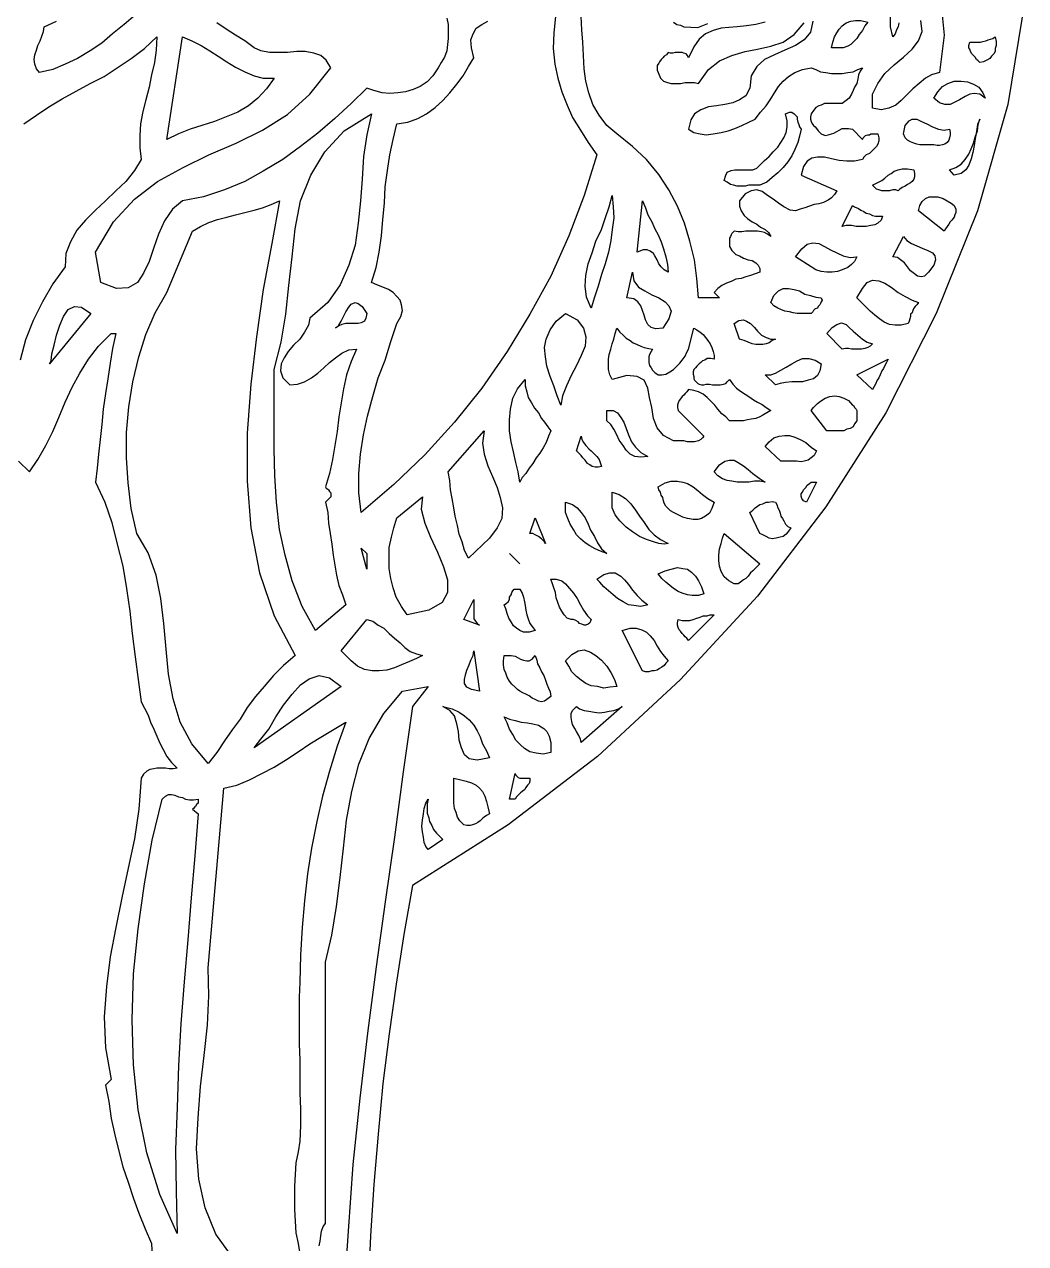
# Model space of a CAD drawing. Extents: x 0.04 to 7.28, y 0.05 to 9.48.
# Drawn here: x 3.665 to 4.953, y 3.289 to 4.858 of the extents above; entities that cross this region are included whole.
import ezdxf

# ---------------------------------------------------------------- set-up
doc = ezdxf.new("R2010")
doc.units = 0
doc.layers.add('1', color=7, linetype='Continuous')

msp = doc.modelspace()

# ---------------------------------------------------------------- linework, layer by layer
for points in [[(4.953, 4.894), (4.93, 4.755), (4.891, 4.618), (4.838, 4.486), (4.773, 4.358), (4.696, 4.237), (4.608, 4.122), (4.509, 4.015), (4.402, 3.916), (4.287, 3.828), (4.164, 3.75), (4.153, 3.687), (4.143, 3.623), (4.134, 3.559), (4.126, 3.495), (4.12, 3.43), (4.114, 3.365), (4.11, 3.299), (4.107, 3.232)], [(4.664, 4.723), (4.662, 4.714), (4.66, 4.706), (4.656, 4.697), (4.652, 4.689), (4.647, 4.681), (4.641, 4.674), (4.634, 4.667), (4.627, 4.661), (4.62, 4.655), (4.611, 4.651), (4.607, 4.651), (4.602, 4.651), (4.597, 4.651), (4.592, 4.65), (4.587, 4.65), (4.582, 4.65), (4.577, 4.651), (4.573, 4.652), (4.569, 4.655), (4.565, 4.657), (4.567, 4.664), (4.569, 4.668), (4.574, 4.67), (4.579, 4.671), (4.585, 4.671), (4.591, 4.671), (4.597, 4.671), (4.602, 4.671), (4.607, 4.673), (4.611, 4.677), (4.617, 4.683), (4.623, 4.688), (4.628, 4.694), (4.634, 4.7), (4.638, 4.706), (4.642, 4.712), (4.645, 4.719), (4.646, 4.726), (4.646, 4.734), (4.644, 4.743), (4.649, 4.745), (4.652, 4.745), (4.655, 4.743), (4.657, 4.741), (4.659, 4.739), (4.659, 4.736), (4.66, 4.732), (4.661, 4.729), (4.662, 4.726), (4.664, 4.723)]]:
    msp.add_lwpolyline(points)
at = {"layer": '1'}
for points in [[(4.844, 4.887), (4.848, 4.844), (4.842, 4.796), (4.832, 4.793), (4.824, 4.789), (4.816, 4.782), (4.808, 4.775), (4.801, 4.768), (4.793, 4.76), (4.786, 4.754), (4.777, 4.75), (4.767, 4.748), (4.756, 4.75), (4.756, 4.768), (4.763, 4.782), (4.772, 4.795), (4.784, 4.806), (4.796, 4.816), (4.807, 4.826), (4.815, 4.837), (4.82, 4.849), (4.818, 4.863)], [(3.807, 4.87), (3.793, 4.858), (3.778, 4.846), (3.764, 4.834), (3.749, 4.824), (3.733, 4.814), (3.717, 4.807), (3.701, 4.8), (3.684, 4.796), (3.68, 4.801), (3.678, 4.807), (3.677, 4.813), (3.678, 4.819), (3.68, 4.825), (3.682, 4.831), (3.685, 4.837), (3.687, 4.843), (3.689, 4.849), (3.69, 4.855), (3.706, 4.862)], [(4.208, 4.866), (4.21, 4.858), (4.21, 4.849), (4.21, 4.84), (4.209, 4.832), (4.208, 4.824), (4.205, 4.816), (4.201, 4.809), (4.197, 4.802), (4.19, 4.792), (4.183, 4.784), (4.174, 4.778), (4.165, 4.774), (4.155, 4.771), (4.145, 4.77), (4.135, 4.769), (4.125, 4.77), (4.114, 4.773), (4.105, 4.776), (4.085, 4.756), (4.064, 4.737), (4.042, 4.718), (4.02, 4.701), (3.997, 4.684), (3.972, 4.669), (3.948, 4.656), (3.922, 4.645), (3.895, 4.636), (3.868, 4.631), (3.855, 4.62), (3.845, 4.605), (3.837, 4.588), (3.831, 4.571), (3.825, 4.553), (3.818, 4.538), (3.81, 4.526), (3.798, 4.519), (3.783, 4.518), (3.763, 4.526), (3.756, 4.565), (3.779, 4.604), (3.806, 4.633), (3.836, 4.656), (3.869, 4.674), (3.902, 4.69), (3.937, 4.705), (3.971, 4.722), (4.003, 4.742), (4.032, 4.768), (4.059, 4.802), (4.053, 4.812), (4.046, 4.818), (4.037, 4.821), (4.026, 4.823), (4.015, 4.823), (4.003, 4.822), (3.991, 4.822), (3.98, 4.822), (3.969, 4.824), (3.96, 4.828), (3.948, 4.837), (3.936, 4.844), (3.924, 4.852), (3.912, 4.86)], [(4.348, 4.868), (4.346, 4.847), (4.345, 4.827), (4.347, 4.807), (4.351, 4.789), (4.356, 4.771), (4.363, 4.754), (4.37, 4.738), (4.38, 4.722), (4.39, 4.706), (4.401, 4.69), (4.385, 4.638), (4.365, 4.586), (4.342, 4.534), (4.315, 4.485), (4.286, 4.437), (4.253, 4.39), (4.218, 4.346), (4.18, 4.304), (4.14, 4.266), (4.098, 4.23), (4.095, 4.255), (4.095, 4.28), (4.097, 4.305), (4.101, 4.33), (4.106, 4.354), (4.113, 4.379), (4.12, 4.403), (4.129, 4.426), (4.136, 4.45), (4.144, 4.473), (4.149, 4.482), (4.151, 4.49), (4.15, 4.497), (4.148, 4.503), (4.144, 4.508), (4.139, 4.513), (4.133, 4.517), (4.126, 4.52), (4.118, 4.523), (4.111, 4.526), (4.117, 4.545), (4.121, 4.565), (4.124, 4.586), (4.126, 4.607), (4.128, 4.628), (4.129, 4.649), (4.132, 4.67), (4.135, 4.69), (4.139, 4.71), (4.144, 4.73), (4.158, 4.732), (4.171, 4.737), (4.182, 4.743), (4.193, 4.751), (4.203, 4.76), (4.212, 4.77), (4.221, 4.781), (4.229, 4.792), (4.236, 4.804), (4.243, 4.815), (4.24, 4.828), (4.239, 4.838), (4.242, 4.846), (4.246, 4.853), (4.253, 4.858), (4.261, 4.862)], [(4.679, 4.862), (4.676, 4.848), (4.668, 4.838), (4.657, 4.831), (4.643, 4.825), (4.63, 4.819), (4.617, 4.813), (4.607, 4.804), (4.6, 4.792), (4.598, 4.776), (4.593, 4.766), (4.585, 4.761), (4.576, 4.757), (4.566, 4.755), (4.555, 4.753), (4.545, 4.752), (4.535, 4.748), (4.527, 4.743), (4.522, 4.735), (4.519, 4.723), (4.526, 4.719), (4.534, 4.717), (4.542, 4.716), (4.551, 4.717), (4.561, 4.719), (4.57, 4.721), (4.579, 4.724), (4.588, 4.728), (4.597, 4.732), (4.605, 4.736), (4.612, 4.745), (4.619, 4.753), (4.625, 4.762), (4.63, 4.77), (4.635, 4.778), (4.641, 4.785), (4.648, 4.791), (4.656, 4.796), (4.666, 4.8), (4.677, 4.802), (4.683, 4.8), (4.689, 4.797), (4.696, 4.796), (4.703, 4.795), (4.71, 4.795), (4.717, 4.795), (4.724, 4.796), (4.731, 4.797), (4.737, 4.8), (4.743, 4.802), (4.74, 4.798), (4.738, 4.793), (4.737, 4.788), (4.736, 4.782), (4.733, 4.777), (4.731, 4.773), (4.729, 4.768), (4.726, 4.763), (4.722, 4.76), (4.717, 4.756), (4.712, 4.756), (4.708, 4.756), (4.703, 4.756), (4.699, 4.756), (4.694, 4.756), (4.69, 4.754), (4.687, 4.753), (4.683, 4.751), (4.68, 4.747), (4.677, 4.743), (4.676, 4.739), (4.676, 4.736), (4.677, 4.733), (4.678, 4.731), (4.68, 4.728), (4.682, 4.726), (4.684, 4.724), (4.686, 4.721), (4.688, 4.719), (4.69, 4.717), (4.695, 4.715), (4.699, 4.716), (4.703, 4.717), (4.706, 4.718), (4.71, 4.72), (4.713, 4.722), (4.717, 4.724), (4.721, 4.724), (4.725, 4.724), (4.73, 4.723), (4.743, 4.71), (4.744, 4.712), (4.746, 4.714), (4.747, 4.715), (4.75, 4.716), (4.752, 4.716), (4.754, 4.717), (4.757, 4.717), (4.76, 4.717), (4.763, 4.717), (4.764, 4.712), (4.764, 4.708), (4.763, 4.704), (4.761, 4.701), (4.758, 4.698), (4.755, 4.695), (4.752, 4.692), (4.748, 4.69), (4.745, 4.687), (4.743, 4.684), (4.733, 4.682), (4.723, 4.682), (4.713, 4.683), (4.703, 4.685), (4.694, 4.687), (4.685, 4.687), (4.678, 4.686), (4.672, 4.682), (4.667, 4.675), (4.664, 4.664), (4.71, 4.644), (4.707, 4.639), (4.703, 4.635), (4.699, 4.632), (4.693, 4.629), (4.687, 4.627), (4.681, 4.626), (4.675, 4.624), (4.669, 4.622), (4.663, 4.62), (4.657, 4.618), (4.65, 4.619), (4.642, 4.623), (4.635, 4.628), (4.628, 4.633), (4.621, 4.638), (4.614, 4.643), (4.607, 4.645), (4.6, 4.644), (4.592, 4.64), (4.585, 4.631), (4.585, 4.624), (4.587, 4.618), (4.591, 4.612), (4.595, 4.608), (4.601, 4.604), (4.607, 4.601), (4.612, 4.597), (4.618, 4.594), (4.622, 4.59), (4.625, 4.585), (4.621, 4.588), (4.617, 4.59), (4.613, 4.591), (4.608, 4.592), (4.603, 4.592), (4.598, 4.592), (4.593, 4.592), (4.588, 4.591), (4.583, 4.591), (4.578, 4.592), (4.576, 4.59), (4.575, 4.589), (4.574, 4.587), (4.573, 4.585), (4.572, 4.583), (4.572, 4.58), (4.572, 4.578), (4.572, 4.575), (4.572, 4.572), (4.575, 4.567), (4.58, 4.562), (4.585, 4.56), (4.59, 4.557), (4.596, 4.555), (4.601, 4.554), (4.606, 4.551), (4.609, 4.548), (4.611, 4.544), (4.611, 4.539), (4.605, 4.537), (4.599, 4.535), (4.593, 4.533), (4.587, 4.531), (4.58, 4.53), (4.574, 4.527), (4.568, 4.525), (4.562, 4.522), (4.557, 4.518), (4.552, 4.513), (4.559, 4.506), (4.532, 4.506), (4.53, 4.531), (4.527, 4.555), (4.521, 4.579), (4.514, 4.602), (4.505, 4.624), (4.494, 4.645), (4.481, 4.665), (4.465, 4.684), (4.447, 4.701), (4.427, 4.717), (4.414, 4.728), (4.404, 4.741), (4.396, 4.755), (4.391, 4.77), (4.387, 4.785), (4.385, 4.801), (4.384, 4.818), (4.383, 4.835), (4.382, 4.851), (4.381, 4.868)], [(4.79, 4.86), (4.789, 4.855), (4.787, 4.851), (4.785, 4.846), (4.782, 4.842), (4.779, 4.855), (4.779, 4.869)], [(4.618, 4.861), (4.606, 4.858), (4.594, 4.856), (4.582, 4.855), (4.571, 4.854), (4.561, 4.853), (4.551, 4.85), (4.541, 4.846), (4.533, 4.839), (4.526, 4.829), (4.519, 4.815), (4.518, 4.818), (4.516, 4.82), (4.513, 4.821), (4.511, 4.822), (4.508, 4.822), (4.504, 4.822), (4.502, 4.822), (4.499, 4.821), (4.496, 4.821), (4.493, 4.822), (4.491, 4.819), (4.488, 4.817), (4.486, 4.815), (4.484, 4.813), (4.482, 4.81), (4.481, 4.808), (4.479, 4.805), (4.479, 4.802), (4.479, 4.799), (4.48, 4.796), (4.483, 4.789), (4.487, 4.785), (4.492, 4.783), (4.497, 4.782), (4.503, 4.782), (4.509, 4.782), (4.515, 4.783), (4.521, 4.783), (4.527, 4.783), (4.532, 4.782), (4.545, 4.8), (4.559, 4.811), (4.575, 4.818), (4.592, 4.823), (4.608, 4.826), (4.625, 4.83), (4.641, 4.835), (4.655, 4.845), (4.668, 4.86)], [(4.5, 4.861), (4.504, 4.858), (4.509, 4.857), (4.513, 4.855), (4.531, 4.854), (4.544, 4.859)], [(4.75, 4.861), (4.746, 4.856), (4.743, 4.85), (4.739, 4.845), (4.736, 4.84), (4.732, 4.836), (4.728, 4.832), (4.724, 4.83), (4.718, 4.828), (4.711, 4.828), (4.703, 4.828), (4.705, 4.835), (4.707, 4.842), (4.71, 4.847), (4.713, 4.852), (4.717, 4.856), (4.722, 4.86), (4.728, 4.862), (4.734, 4.863), (4.741, 4.863), (4.75, 4.861)], [(3.835, 4.842), (3.834, 4.825), (3.832, 4.809), (3.828, 4.793), (3.825, 4.777), (3.821, 4.761), (3.817, 4.746), (3.814, 4.73), (3.813, 4.715), (3.813, 4.699), (3.815, 4.684), (3.806, 4.67), (3.795, 4.656), (3.782, 4.644), (3.769, 4.631), (3.756, 4.619), (3.743, 4.606), (3.732, 4.593), (3.724, 4.578), (3.718, 4.563), (3.717, 4.546), (3.701, 4.524), (3.688, 4.501), (3.676, 4.477), (3.666, 4.452), (3.659, 4.426)], [(3.664, 4.73), (3.68, 4.741), (3.696, 4.752), (3.713, 4.762), (3.731, 4.772), (3.749, 4.782), (3.767, 4.791), (3.785, 4.803), (3.802, 4.814), (3.819, 4.827), (3.835, 4.842)], [(3.986, 4.789), (3.976, 4.775), (3.965, 4.763), (3.953, 4.753), (3.939, 4.745), (3.924, 4.739), (3.909, 4.733), (3.893, 4.728), (3.878, 4.723), (3.863, 4.717), (3.848, 4.71), (3.868, 4.842), (3.88, 4.837), (3.892, 4.831), (3.903, 4.824), (3.914, 4.817), (3.925, 4.81), (3.936, 4.803), (3.948, 4.797), (3.96, 4.792), (3.972, 4.789), (3.986, 4.789)], [(4.914, 4.842), (4.915, 4.836), (4.915, 4.831), (4.914, 4.827), (4.914, 4.823), (4.912, 4.82), (4.909, 4.817), (4.907, 4.814), (4.903, 4.812), (4.899, 4.81), (4.894, 4.809), (4.892, 4.811), (4.89, 4.813), (4.888, 4.816), (4.886, 4.818), (4.884, 4.82), (4.882, 4.823), (4.881, 4.826), (4.88, 4.828), (4.88, 4.831), (4.881, 4.835), (4.885, 4.835), (4.888, 4.835), (4.892, 4.835), (4.895, 4.835), (4.898, 4.836), (4.902, 4.837), (4.905, 4.838), (4.908, 4.839), (4.911, 4.84), (4.914, 4.842)], [(4.901, 4.763), (4.894, 4.768), (4.887, 4.769), (4.881, 4.768), (4.875, 4.765), (4.868, 4.761), (4.862, 4.758), (4.856, 4.755), (4.849, 4.755), (4.842, 4.757), (4.835, 4.763), (4.84, 4.771), (4.846, 4.778), (4.853, 4.782), (4.861, 4.785), (4.87, 4.785), (4.878, 4.784), (4.886, 4.781), (4.893, 4.777), (4.898, 4.77), (4.901, 4.763)], [(4.032, 4.48), (4.03, 4.471), (4.025, 4.462), (4.019, 4.453), (4.011, 4.445), (4.004, 4.437), (3.999, 4.429), (3.995, 4.421), (3.994, 4.412), (3.997, 4.403), (4.006, 4.394), (4.016, 4.395), (4.025, 4.398), (4.034, 4.403), (4.042, 4.409), (4.05, 4.416), (4.057, 4.423), (4.065, 4.429), (4.073, 4.435), (4.082, 4.439), (4.092, 4.44), (4.085, 4.424), (4.079, 4.407), (4.075, 4.389), (4.072, 4.371), (4.069, 4.353), (4.067, 4.334), (4.064, 4.316), (4.061, 4.298), (4.057, 4.28), (4.052, 4.263), (4.053, 4.261), (4.055, 4.26), (4.056, 4.259), (4.057, 4.257), (4.059, 4.255), (4.059, 4.254), (4.059, 4.252), (4.059, 4.25), (4.052, 4.243), (4.055, 4.23), (4.056, 4.216), (4.058, 4.203), (4.06, 4.189), (4.062, 4.175), (4.064, 4.162), (4.066, 4.149), (4.069, 4.136), (4.074, 4.124), (4.078, 4.111), (4.039, 4.078), (4.022, 4.109), (4.009, 4.142), (4, 4.175), (3.993, 4.208), (3.989, 4.243), (3.987, 4.277), (3.986, 4.312), (3.986, 4.346), (3.986, 4.38), (3.986, 4.414), (3.995, 4.449), (4.001, 4.485), (4.005, 4.522), (4.009, 4.559), (4.013, 4.595), (4.02, 4.631), (4.033, 4.664), (4.051, 4.694), (4.076, 4.721), (4.111, 4.743), (4.105, 4.716), (4.101, 4.688), (4.099, 4.659), (4.097, 4.631), (4.094, 4.602), (4.09, 4.574), (4.082, 4.548), (4.071, 4.523), (4.055, 4.5), (4.032, 4.48)], [(4.855, 4.723), (4.856, 4.719), (4.856, 4.716), (4.855, 4.712), (4.854, 4.709), (4.852, 4.706), (4.849, 4.704), (4.846, 4.703), (4.842, 4.702), (4.839, 4.702), (4.835, 4.703), (4.831, 4.703), (4.826, 4.703), (4.821, 4.703), (4.817, 4.703), (4.813, 4.704), (4.809, 4.705), (4.805, 4.707), (4.801, 4.709), (4.798, 4.712), (4.796, 4.717), (4.798, 4.728), (4.803, 4.734), (4.807, 4.736), (4.813, 4.736), (4.819, 4.733), (4.826, 4.73), (4.833, 4.726), (4.841, 4.723), (4.848, 4.722), (4.855, 4.723)], [(4.861, 4.664), (4.855, 4.671), (4.863, 4.674), (4.87, 4.678), (4.875, 4.684), (4.88, 4.691), (4.883, 4.698), (4.886, 4.705), (4.888, 4.713), (4.891, 4.721), (4.892, 4.729), (4.894, 4.736), (4.891, 4.729), (4.89, 4.72), (4.888, 4.711), (4.887, 4.702), (4.885, 4.693), (4.883, 4.685), (4.88, 4.677), (4.876, 4.671), (4.87, 4.666), (4.861, 4.664)], [(4.809, 4.671), (4.81, 4.666), (4.81, 4.662), (4.809, 4.659), (4.807, 4.656), (4.805, 4.654), (4.801, 4.652), (4.798, 4.65), (4.794, 4.648), (4.791, 4.646), (4.789, 4.644), (4.786, 4.645), (4.782, 4.645), (4.778, 4.644), (4.775, 4.644), (4.771, 4.644), (4.768, 4.644), (4.764, 4.645), (4.761, 4.646), (4.759, 4.648), (4.756, 4.651), (4.762, 4.654), (4.768, 4.657), (4.772, 4.66), (4.776, 4.664), (4.78, 4.666), (4.784, 4.669), (4.789, 4.671), (4.794, 4.672), (4.801, 4.672), (4.809, 4.671)], [(3.993, 4.631), (3.983, 4.576), (3.972, 4.517), (3.963, 4.456), (3.956, 4.395), (3.951, 4.332), (3.951, 4.27), (3.956, 4.21), (3.967, 4.152), (3.986, 4.097), (4.013, 4.046), (3.998, 4.033), (3.985, 4.02), (3.973, 4.006), (3.962, 3.993), (3.951, 3.979), (3.942, 3.964), (3.932, 3.95), (3.922, 3.936), (3.912, 3.921), (3.901, 3.907), (3.88, 3.932), (3.865, 3.96), (3.856, 3.99), (3.85, 4.022), (3.847, 4.054), (3.844, 4.087), (3.84, 4.119), (3.834, 4.149), (3.824, 4.178), (3.809, 4.203), (3.802, 4.235), (3.798, 4.268), (3.796, 4.3), (3.796, 4.333), (3.799, 4.366), (3.804, 4.398), (3.812, 4.43), (3.821, 4.459), (3.833, 4.487), (3.848, 4.513), (3.881, 4.592), (3.891, 4.598), (3.902, 4.603), (3.913, 4.607), (3.925, 4.61), (3.936, 4.613), (3.948, 4.616), (3.96, 4.619), (3.971, 4.622), (3.982, 4.626), (3.993, 4.631)], [(4.394, 4.493), (4.388, 4.507), (4.386, 4.521), (4.387, 4.535), (4.39, 4.55), (4.395, 4.564), (4.4, 4.579), (4.407, 4.594), (4.412, 4.608), (4.417, 4.623), (4.421, 4.638), (4.422, 4.623), (4.423, 4.609), (4.421, 4.594), (4.419, 4.58), (4.416, 4.565), (4.412, 4.55), (4.407, 4.536), (4.403, 4.521), (4.398, 4.507), (4.394, 4.493)], [(4.493, 4.539), (4.488, 4.542), (4.484, 4.546), (4.481, 4.55), (4.479, 4.555), (4.476, 4.56), (4.474, 4.563), (4.47, 4.566), (4.466, 4.568), (4.461, 4.568), (4.453, 4.565), (4.46, 4.631), (4.464, 4.622), (4.467, 4.613), (4.472, 4.604), (4.476, 4.595), (4.48, 4.587), (4.484, 4.578), (4.487, 4.569), (4.49, 4.559), (4.492, 4.549), (4.493, 4.539)], [(4.861, 4.625), (4.863, 4.62), (4.863, 4.616), (4.862, 4.613), (4.861, 4.61), (4.858, 4.606), (4.856, 4.604), (4.854, 4.601), (4.852, 4.598), (4.85, 4.595), (4.848, 4.592), (4.815, 4.618), (4.817, 4.625), (4.82, 4.63), (4.824, 4.634), (4.829, 4.636), (4.835, 4.636), (4.84, 4.636), (4.847, 4.634), (4.852, 4.631), (4.857, 4.628), (4.861, 4.625)], [(4.769, 4.611), (4.767, 4.606), (4.763, 4.602), (4.759, 4.6), (4.754, 4.599), (4.748, 4.598), (4.742, 4.598), (4.735, 4.598), (4.729, 4.599), (4.722, 4.599), (4.717, 4.598), (4.73, 4.625), (4.733, 4.623), (4.738, 4.621), (4.741, 4.619), (4.745, 4.617), (4.748, 4.615), (4.752, 4.614), (4.756, 4.612), (4.76, 4.611), (4.765, 4.611), (4.769, 4.611)], [(4.828, 4.539), (4.823, 4.534), (4.819, 4.533), (4.814, 4.534), (4.81, 4.537), (4.805, 4.541), (4.801, 4.546), (4.797, 4.551), (4.792, 4.555), (4.788, 4.558), (4.782, 4.559), (4.796, 4.585), (4.8, 4.58), (4.806, 4.576), (4.813, 4.573), (4.82, 4.57), (4.827, 4.567), (4.833, 4.564), (4.836, 4.56), (4.837, 4.555), (4.835, 4.548), (4.828, 4.539)], [(4.736, 4.559), (4.733, 4.553), (4.729, 4.549), (4.724, 4.545), (4.717, 4.542), (4.711, 4.54), (4.704, 4.539), (4.697, 4.539), (4.69, 4.54), (4.683, 4.542), (4.677, 4.546), (4.657, 4.559), (4.665, 4.569), (4.672, 4.575), (4.679, 4.577), (4.687, 4.576), (4.694, 4.572), (4.702, 4.568), (4.71, 4.564), (4.718, 4.56), (4.727, 4.558), (4.736, 4.559)], [(4.486, 4.467), (4.477, 4.466), (4.471, 4.468), (4.467, 4.472), (4.464, 4.478), (4.462, 4.484), (4.46, 4.49), (4.458, 4.496), (4.454, 4.501), (4.449, 4.505), (4.44, 4.506), (4.447, 4.539), (4.449, 4.528), (4.455, 4.52), (4.463, 4.515), (4.472, 4.51), (4.481, 4.506), (4.489, 4.501), (4.494, 4.496), (4.497, 4.489), (4.494, 4.479), (4.486, 4.467)], [(4.815, 4.5), (4.813, 4.497), (4.811, 4.495), (4.809, 4.493), (4.808, 4.49), (4.807, 4.487), (4.805, 4.485), (4.805, 4.482), (4.804, 4.479), (4.803, 4.476), (4.802, 4.473), (4.793, 4.471), (4.785, 4.471), (4.778, 4.472), (4.771, 4.475), (4.765, 4.479), (4.759, 4.484), (4.753, 4.489), (4.747, 4.495), (4.742, 4.5), (4.736, 4.506), (4.743, 4.518), (4.749, 4.526), (4.756, 4.529), (4.764, 4.528), (4.772, 4.525), (4.78, 4.52), (4.789, 4.513), (4.798, 4.508), (4.807, 4.503), (4.815, 4.5)], [(4.69, 4.506), (4.691, 4.503), (4.69, 4.501), (4.689, 4.499), (4.688, 4.497), (4.686, 4.495), (4.685, 4.493), (4.682, 4.492), (4.68, 4.49), (4.679, 4.488), (4.677, 4.486), (4.671, 4.486), (4.665, 4.486), (4.659, 4.486), (4.654, 4.487), (4.649, 4.488), (4.643, 4.489), (4.638, 4.491), (4.634, 4.493), (4.629, 4.496), (4.625, 4.5), (4.629, 4.509), (4.635, 4.515), (4.641, 4.518), (4.648, 4.518), (4.655, 4.517), (4.662, 4.515), (4.669, 4.511), (4.676, 4.509), (4.683, 4.507), (4.69, 4.506)], [(3.75, 4.486), (3.697, 4.421), (3.699, 4.425), (3.7, 4.434), (3.703, 4.445), (3.706, 4.458), (3.71, 4.471), (3.715, 4.482), (3.721, 4.491), (3.729, 4.495), (3.738, 4.494), (3.75, 4.486)], [(4.105, 4.486), (4.104, 4.48), (4.102, 4.476), (4.098, 4.474), (4.094, 4.473), (4.089, 4.473), (4.083, 4.473), (4.078, 4.473), (4.073, 4.472), (4.069, 4.47), (4.065, 4.467), (4.069, 4.471), (4.072, 4.476), (4.075, 4.482), (4.078, 4.488), (4.082, 4.494), (4.085, 4.498), (4.09, 4.5), (4.094, 4.499), (4.099, 4.495), (4.105, 4.486)], [(4.355, 4.368), (4.35, 4.38), (4.346, 4.393), (4.341, 4.405), (4.337, 4.418), (4.335, 4.43), (4.334, 4.442), (4.336, 4.453), (4.341, 4.465), (4.349, 4.476), (4.361, 4.486), (4.376, 4.478), (4.384, 4.467), (4.387, 4.456), (4.386, 4.444), (4.381, 4.432), (4.375, 4.419), (4.368, 4.406), (4.362, 4.393), (4.357, 4.38), (4.355, 4.368)], [(4.631, 4.453), (4.627, 4.451), (4.623, 4.448), (4.619, 4.447), (4.615, 4.446), (4.611, 4.446), (4.606, 4.446), (4.601, 4.447), (4.596, 4.449), (4.591, 4.451), (4.585, 4.453), (4.578, 4.473), (4.584, 4.477), (4.59, 4.478), (4.594, 4.476), (4.599, 4.473), (4.604, 4.468), (4.608, 4.463), (4.613, 4.458), (4.619, 4.455), (4.625, 4.453), (4.631, 4.453)], [(4.756, 4.447), (4.753, 4.444), (4.75, 4.442), (4.746, 4.441), (4.742, 4.44), (4.738, 4.44), (4.733, 4.44), (4.729, 4.44), (4.725, 4.441), (4.721, 4.441), (4.717, 4.44), (4.697, 4.46), (4.704, 4.468), (4.71, 4.472), (4.716, 4.474), (4.722, 4.472), (4.726, 4.468), (4.731, 4.463), (4.737, 4.458), (4.743, 4.453), (4.749, 4.449), (4.756, 4.447)], [(3.657, 4.296), (3.671, 4.282), (3.682, 4.298), (3.692, 4.316), (3.701, 4.334), (3.709, 4.352), (3.717, 4.372), (3.726, 4.391), (3.736, 4.409), (3.747, 4.427), (3.76, 4.444), (3.776, 4.46), (3.782, 4.46), (3.778, 4.441), (3.775, 4.422), (3.772, 4.402), (3.769, 4.383), (3.766, 4.363), (3.764, 4.343), (3.762, 4.324), (3.76, 4.305), (3.758, 4.287), (3.756, 4.269), (3.768, 4.243), (3.777, 4.217), (3.784, 4.189), (3.791, 4.161), (3.796, 4.132), (3.8, 4.103), (3.803, 4.074), (3.807, 4.044), (3.811, 4.015), (3.815, 3.986), (3.819, 3.978), (3.824, 3.969), (3.827, 3.96), (3.831, 3.951), (3.835, 3.942), (3.839, 3.933), (3.843, 3.925), (3.848, 3.916), (3.854, 3.908), (3.861, 3.901), (3.856, 3.9), (3.851, 3.9), (3.846, 3.901), (3.841, 3.901), (3.835, 3.901), (3.831, 3.9), (3.826, 3.899), (3.822, 3.897), (3.818, 3.893), (3.815, 3.888), (3.812, 3.848), (3.806, 3.81), (3.798, 3.772), (3.79, 3.734), (3.782, 3.696), (3.775, 3.658), (3.77, 3.62), (3.767, 3.581), (3.769, 3.541), (3.776, 3.5), (3.769, 3.493), (3.773, 3.472), (3.776, 3.45), (3.781, 3.429), (3.786, 3.408), (3.791, 3.388), (3.798, 3.368), (3.805, 3.347), (3.812, 3.328), (3.82, 3.308), (3.828, 3.289), (3.83, 3.257)], [(4.473, 4.44), (4.471, 4.437), (4.469, 4.433), (4.468, 4.43), (4.468, 4.426), (4.468, 4.423), (4.469, 4.419), (4.471, 4.416), (4.473, 4.413), (4.476, 4.41), (4.48, 4.407), (4.485, 4.407), (4.49, 4.408), (4.495, 4.411), (4.5, 4.414), (4.504, 4.418), (4.508, 4.422), (4.511, 4.426), (4.515, 4.431), (4.517, 4.436), (4.519, 4.44), (4.526, 4.467), (4.53, 4.465), (4.534, 4.462), (4.538, 4.459), (4.541, 4.455), (4.544, 4.451), (4.547, 4.447), (4.549, 4.442), (4.551, 4.437), (4.552, 4.432), (4.552, 4.427), (4.548, 4.428), (4.546, 4.428), (4.543, 4.428), (4.54, 4.426), (4.537, 4.425), (4.535, 4.423), (4.533, 4.421), (4.53, 4.418), (4.528, 4.416), (4.526, 4.414), (4.525, 4.411), (4.525, 4.408), (4.526, 4.405), (4.526, 4.402), (4.527, 4.4), (4.529, 4.398), (4.531, 4.396), (4.533, 4.395), (4.536, 4.394), (4.539, 4.394), (4.542, 4.395), (4.546, 4.395), (4.55, 4.394), (4.553, 4.394), (4.557, 4.394), (4.56, 4.394), (4.564, 4.395), (4.567, 4.396), (4.569, 4.398), (4.572, 4.401), (4.576, 4.395), (4.581, 4.39), (4.586, 4.386), (4.592, 4.382), (4.597, 4.379), (4.603, 4.375), (4.608, 4.372), (4.614, 4.369), (4.619, 4.365), (4.625, 4.361), (4.62, 4.358), (4.615, 4.355), (4.611, 4.353), (4.606, 4.351), (4.6, 4.35), (4.595, 4.349), (4.59, 4.348), (4.584, 4.348), (4.578, 4.348), (4.572, 4.348), (4.567, 4.353), (4.562, 4.357), (4.557, 4.363), (4.553, 4.368), (4.548, 4.373), (4.543, 4.378), (4.538, 4.382), (4.532, 4.385), (4.526, 4.387), (4.519, 4.388), (4.517, 4.385), (4.515, 4.383), (4.513, 4.381), (4.511, 4.379), (4.509, 4.376), (4.507, 4.374), (4.506, 4.371), (4.505, 4.368), (4.505, 4.365), (4.506, 4.361), (4.539, 4.328), (4.537, 4.326), (4.535, 4.324), (4.532, 4.322), (4.527, 4.321), (4.523, 4.321), (4.518, 4.321), (4.513, 4.322), (4.509, 4.322), (4.504, 4.322), (4.5, 4.322), (4.487, 4.329), (4.479, 4.339), (4.474, 4.351), (4.472, 4.365), (4.469, 4.378), (4.467, 4.39), (4.462, 4.4), (4.453, 4.405), (4.44, 4.406), (4.421, 4.401), (4.418, 4.407), (4.416, 4.414), (4.416, 4.42), (4.416, 4.427), (4.417, 4.433), (4.419, 4.44), (4.421, 4.447), (4.423, 4.453), (4.425, 4.46), (4.427, 4.467), (4.431, 4.462), (4.435, 4.458), (4.439, 4.454), (4.444, 4.451), (4.448, 4.448), (4.453, 4.446), (4.458, 4.444), (4.462, 4.442), (4.468, 4.441), (4.473, 4.44)], [(4.69, 4.421), (4.688, 4.412), (4.685, 4.406), (4.68, 4.402), (4.673, 4.4), (4.666, 4.398), (4.659, 4.398), (4.652, 4.398), (4.644, 4.397), (4.637, 4.396), (4.631, 4.394), (4.618, 4.407), (4.625, 4.407), (4.631, 4.409), (4.638, 4.413), (4.645, 4.417), (4.652, 4.421), (4.659, 4.425), (4.666, 4.428), (4.674, 4.428), (4.682, 4.426), (4.69, 4.421)], [(4.756, 4.388), (4.736, 4.407), (4.776, 4.427), (4.774, 4.423), (4.772, 4.419), (4.77, 4.415), (4.768, 4.412), (4.766, 4.407), (4.764, 4.403), (4.762, 4.4), (4.76, 4.395), (4.758, 4.392), (4.756, 4.388)], [(4.342, 4.335), (4.339, 4.328), (4.336, 4.32), (4.332, 4.313), (4.328, 4.306), (4.323, 4.3), (4.319, 4.293), (4.314, 4.287), (4.31, 4.28), (4.305, 4.275), (4.302, 4.269), (4.3, 4.282), (4.297, 4.294), (4.294, 4.308), (4.291, 4.321), (4.289, 4.335), (4.289, 4.349), (4.29, 4.363), (4.293, 4.377), (4.299, 4.389), (4.309, 4.401), (4.309, 4.393), (4.311, 4.385), (4.313, 4.378), (4.317, 4.371), (4.321, 4.364), (4.326, 4.358), (4.33, 4.351), (4.334, 4.346), (4.338, 4.34), (4.342, 4.335)], [(4.736, 4.348), (4.733, 4.344), (4.731, 4.34), (4.727, 4.338), (4.723, 4.337), (4.719, 4.335), (4.715, 4.335), (4.71, 4.335), (4.706, 4.335), (4.701, 4.335), (4.697, 4.335), (4.677, 4.361), (4.68, 4.365), (4.685, 4.37), (4.689, 4.373), (4.695, 4.377), (4.701, 4.379), (4.707, 4.38), (4.713, 4.379), (4.719, 4.377), (4.725, 4.374), (4.73, 4.368), (4.732, 4.367), (4.733, 4.365), (4.735, 4.363), (4.736, 4.361), (4.736, 4.359), (4.736, 4.356), (4.736, 4.354), (4.736, 4.351), (4.736, 4.348)], [(4.467, 4.302), (4.458, 4.301), (4.45, 4.302), (4.444, 4.305), (4.439, 4.31), (4.435, 4.316), (4.43, 4.323), (4.427, 4.33), (4.423, 4.337), (4.419, 4.343), (4.414, 4.348), (4.414, 4.361), (4.422, 4.361), (4.428, 4.358), (4.432, 4.352), (4.436, 4.346), (4.439, 4.338), (4.442, 4.33), (4.446, 4.321), (4.451, 4.314), (4.458, 4.307), (4.467, 4.302)], [(4.263, 4.197), (4.236, 4.171), (4.231, 4.181), (4.228, 4.192), (4.224, 4.202), (4.222, 4.213), (4.219, 4.225), (4.217, 4.236), (4.215, 4.248), (4.213, 4.259), (4.212, 4.271), (4.21, 4.282), (4.256, 4.335), (4.254, 4.319), (4.256, 4.305), (4.261, 4.29), (4.267, 4.276), (4.273, 4.262), (4.277, 4.249), (4.28, 4.236), (4.279, 4.222), (4.273, 4.21), (4.263, 4.197)], [(4.407, 4.289), (4.403, 4.288), (4.399, 4.288), (4.395, 4.289), (4.392, 4.291), (4.389, 4.293), (4.386, 4.297), (4.383, 4.3), (4.381, 4.303), (4.378, 4.306), (4.375, 4.309), (4.381, 4.328), (4.382, 4.324), (4.384, 4.32), (4.387, 4.316), (4.391, 4.312), (4.394, 4.309), (4.398, 4.305), (4.401, 4.302), (4.404, 4.298), (4.406, 4.293), (4.407, 4.289)], [(4.684, 4.309), (4.681, 4.303), (4.677, 4.3), (4.673, 4.297), (4.668, 4.296), (4.664, 4.295), (4.658, 4.296), (4.653, 4.296), (4.648, 4.296), (4.643, 4.296), (4.638, 4.296), (4.618, 4.315), (4.623, 4.321), (4.629, 4.326), (4.636, 4.328), (4.643, 4.329), (4.649, 4.329), (4.656, 4.327), (4.663, 4.324), (4.67, 4.32), (4.677, 4.314), (4.684, 4.309)], [(4.618, 4.269), (4.611, 4.27), (4.604, 4.27), (4.597, 4.269), (4.59, 4.269), (4.582, 4.269), (4.575, 4.27), (4.569, 4.271), (4.563, 4.273), (4.557, 4.277), (4.552, 4.282), (4.559, 4.291), (4.566, 4.296), (4.572, 4.297), (4.578, 4.297), (4.583, 4.294), (4.59, 4.29), (4.596, 4.285), (4.602, 4.28), (4.61, 4.274), (4.618, 4.269)], [(4.552, 4.243), (4.549, 4.235), (4.546, 4.229), (4.541, 4.225), (4.536, 4.222), (4.531, 4.221), (4.525, 4.221), (4.518, 4.222), (4.512, 4.224), (4.506, 4.227), (4.5, 4.23), (4.496, 4.232), (4.493, 4.235), (4.49, 4.238), (4.488, 4.242), (4.487, 4.245), (4.486, 4.249), (4.484, 4.252), (4.483, 4.256), (4.481, 4.259), (4.48, 4.263), (4.489, 4.268), (4.497, 4.27), (4.505, 4.27), (4.512, 4.269), (4.518, 4.267), (4.525, 4.263), (4.531, 4.258), (4.537, 4.253), (4.544, 4.248), (4.552, 4.243)], [(4.671, 4.243), (4.667, 4.245), (4.665, 4.248), (4.664, 4.251), (4.664, 4.254), (4.666, 4.256), (4.667, 4.259), (4.67, 4.262), (4.672, 4.265), (4.675, 4.267), (4.677, 4.269), (4.684, 4.269), (4.671, 4.243)], [(4.493, 4.19), (4.488, 4.189), (4.481, 4.19), (4.474, 4.192), (4.465, 4.195), (4.456, 4.199), (4.447, 4.205), (4.439, 4.211), (4.431, 4.219), (4.425, 4.227), (4.421, 4.236), (4.421, 4.256), (4.43, 4.253), (4.438, 4.248), (4.445, 4.241), (4.451, 4.233), (4.456, 4.225), (4.462, 4.217), (4.468, 4.208), (4.475, 4.201), (4.483, 4.195), (4.493, 4.19)], [(4.157, 4.098), (4.15, 4.109), (4.143, 4.121), (4.139, 4.133), (4.136, 4.145), (4.134, 4.158), (4.134, 4.171), (4.134, 4.185), (4.137, 4.198), (4.14, 4.21), (4.144, 4.223), (4.177, 4.25), (4.175, 4.234), (4.18, 4.216), (4.187, 4.198), (4.196, 4.179), (4.204, 4.16), (4.209, 4.143), (4.209, 4.127), (4.202, 4.114), (4.185, 4.104), (4.157, 4.098)], [(4.414, 4.177), (4.406, 4.18), (4.399, 4.183), (4.392, 4.187), (4.386, 4.191), (4.38, 4.196), (4.375, 4.201), (4.371, 4.208), (4.367, 4.215), (4.364, 4.222), (4.361, 4.23), (4.361, 4.243), (4.37, 4.24), (4.376, 4.236), (4.381, 4.23), (4.386, 4.223), (4.39, 4.215), (4.393, 4.207), (4.398, 4.199), (4.402, 4.191), (4.407, 4.183), (4.414, 4.177)], [(4.651, 4.21), (4.648, 4.206), (4.645, 4.202), (4.641, 4.199), (4.637, 4.198), (4.632, 4.197), (4.627, 4.196), (4.623, 4.197), (4.619, 4.199), (4.615, 4.201), (4.611, 4.203), (4.598, 4.23), (4.6, 4.231), (4.602, 4.233), (4.605, 4.236), (4.608, 4.238), (4.611, 4.24), (4.615, 4.241), (4.619, 4.243), (4.622, 4.243), (4.627, 4.244), (4.631, 4.243), (4.633, 4.24), (4.634, 4.236), (4.636, 4.233), (4.637, 4.229), (4.638, 4.225), (4.64, 4.222), (4.642, 4.219), (4.644, 4.215), (4.647, 4.212), (4.651, 4.21)], [(4.335, 4.19), (4.334, 4.192), (4.33, 4.196), (4.326, 4.199), (4.322, 4.201), (4.319, 4.203), (4.315, 4.203), (4.322, 4.223), (4.335, 4.19)], [(4.611, 4.164), (4.608, 4.161), (4.605, 4.158), (4.602, 4.155), (4.599, 4.152), (4.596, 4.148), (4.593, 4.145), (4.59, 4.143), (4.586, 4.14), (4.583, 4.138), (4.578, 4.138), (4.571, 4.142), (4.565, 4.147), (4.561, 4.154), (4.559, 4.161), (4.558, 4.168), (4.558, 4.175), (4.559, 4.183), (4.561, 4.19), (4.563, 4.197), (4.565, 4.203), (4.611, 4.164)], [(4.105, 4.157), (4.098, 4.184), (4.105, 4.177), (4.105, 4.157)], [(4.289, 4.177), (4.302, 4.164), (4.289, 4.177)], [(4.539, 4.125), (4.532, 4.123), (4.524, 4.123), (4.518, 4.124), (4.511, 4.126), (4.506, 4.128), (4.5, 4.132), (4.495, 4.136), (4.49, 4.14), (4.485, 4.145), (4.48, 4.151), (4.489, 4.155), (4.497, 4.157), (4.505, 4.159), (4.512, 4.158), (4.518, 4.157), (4.523, 4.153), (4.528, 4.148), (4.532, 4.142), (4.536, 4.134), (4.539, 4.125)], [(4.394, 4.092), (4.392, 4.088), (4.39, 4.086), (4.387, 4.085), (4.385, 4.085), (4.382, 4.086), (4.379, 4.087), (4.377, 4.089), (4.374, 4.091), (4.371, 4.092), (4.368, 4.092), (4.363, 4.094), (4.359, 4.098), (4.356, 4.103), (4.353, 4.108), (4.351, 4.114), (4.349, 4.12), (4.348, 4.127), (4.346, 4.133), (4.344, 4.138), (4.342, 4.144), (4.349, 4.144), (4.356, 4.142), (4.361, 4.138), (4.366, 4.132), (4.371, 4.126), (4.376, 4.119), (4.38, 4.111), (4.384, 4.104), (4.389, 4.097), (4.394, 4.092)], [(4.467, 4.111), (4.458, 4.109), (4.449, 4.11), (4.442, 4.111), (4.435, 4.115), (4.428, 4.119), (4.422, 4.124), (4.416, 4.129), (4.41, 4.134), (4.405, 4.14), (4.401, 4.144), (4.41, 4.15), (4.418, 4.152), (4.425, 4.152), (4.432, 4.148), (4.437, 4.143), (4.442, 4.137), (4.447, 4.13), (4.453, 4.123), (4.459, 4.117), (4.467, 4.111)], [(4.322, 4.078), (4.314, 4.076), (4.307, 4.076), (4.302, 4.078), (4.298, 4.081), (4.294, 4.084), (4.291, 4.089), (4.288, 4.094), (4.286, 4.1), (4.284, 4.106), (4.282, 4.111), (4.285, 4.113), (4.287, 4.115), (4.289, 4.118), (4.289, 4.121), (4.291, 4.124), (4.292, 4.127), (4.293, 4.129), (4.295, 4.131), (4.298, 4.131), (4.302, 4.131), (4.305, 4.126), (4.307, 4.121), (4.308, 4.115), (4.309, 4.11), (4.31, 4.104), (4.311, 4.098), (4.313, 4.093), (4.315, 4.087), (4.318, 4.083), (4.322, 4.078)], [(4.25, 4.085), (4.23, 4.092), (4.243, 4.118), (4.243, 4.115), (4.243, 4.111), (4.243, 4.107), (4.243, 4.104), (4.243, 4.1), (4.243, 4.097), (4.243, 4.093), (4.245, 4.09), (4.247, 4.087), (4.25, 4.085)], [(4.519, 4.065), (4.517, 4.068), (4.515, 4.07), (4.513, 4.072), (4.511, 4.074), (4.509, 4.077), (4.507, 4.079), (4.506, 4.082), (4.505, 4.085), (4.505, 4.088), (4.506, 4.092), (4.511, 4.091), (4.516, 4.091), (4.521, 4.091), (4.525, 4.092), (4.53, 4.094), (4.534, 4.095), (4.538, 4.097), (4.543, 4.097), (4.547, 4.098), (4.552, 4.098), (4.519, 4.065)], [(4.177, 4.046), (4.169, 4.042), (4.16, 4.038), (4.15, 4.034), (4.141, 4.03), (4.131, 4.027), (4.121, 4.026), (4.112, 4.026), (4.102, 4.028), (4.093, 4.032), (4.085, 4.039), (4.072, 4.052), (4.105, 4.092), (4.113, 4.09), (4.12, 4.085), (4.127, 4.081), (4.134, 4.074), (4.141, 4.068), (4.148, 4.062), (4.154, 4.056), (4.161, 4.051), (4.169, 4.048), (4.177, 4.046)], [(4.493, 4.039), (4.49, 4.036), (4.488, 4.033), (4.485, 4.031), (4.482, 4.029), (4.479, 4.027), (4.475, 4.026), (4.472, 4.026), (4.468, 4.025), (4.464, 4.025), (4.46, 4.026), (4.434, 4.078), (4.444, 4.081), (4.452, 4.081), (4.459, 4.079), (4.465, 4.076), (4.47, 4.071), (4.475, 4.065), (4.479, 4.058), (4.483, 4.051), (4.488, 4.045), (4.493, 4.039)], [(4.25, 4), (4.24, 4.002), (4.234, 4.005), (4.231, 4.01), (4.231, 4.015), (4.232, 4.021), (4.234, 4.027), (4.237, 4.034), (4.239, 4.04), (4.242, 4.046), (4.243, 4.052), (4.25, 4)], [(4.427, 4.006), (4.418, 4.005), (4.41, 4.004), (4.402, 4.006), (4.394, 4.007), (4.387, 4.01), (4.381, 4.014), (4.375, 4.019), (4.369, 4.025), (4.365, 4.032), (4.361, 4.039), (4.369, 4.047), (4.377, 4.052), (4.385, 4.053), (4.393, 4.05), (4.4, 4.046), (4.407, 4.04), (4.414, 4.032), (4.419, 4.024), (4.424, 4.015), (4.427, 4.006)], [(4.322, 4.046), (4.324, 4.04), (4.325, 4.035), (4.328, 4.03), (4.33, 4.025), (4.333, 4.02), (4.335, 4.014), (4.337, 4.009), (4.339, 4.004), (4.341, 3.999), (4.342, 3.993), (4.337, 3.989), (4.334, 3.987), (4.33, 3.986), (4.326, 3.987), (4.322, 3.989), (4.318, 3.991), (4.314, 3.994), (4.31, 3.996), (4.306, 3.998), (4.302, 4), (4.299, 4.002), (4.296, 4.005), (4.292, 4.009), (4.289, 4.013), (4.286, 4.018), (4.284, 4.023), (4.282, 4.028), (4.281, 4.034), (4.281, 4.039), (4.282, 4.046), (4.287, 4.046), (4.291, 4.046), (4.296, 4.045), (4.3, 4.043), (4.303, 4.041), (4.307, 4.04), (4.311, 4.039), (4.314, 4.039), (4.318, 4.041), (4.322, 4.046)], [(4.072, 4.006), (3.96, 3.927), (3.969, 3.938), (3.979, 3.951), (3.988, 3.967), (3.998, 3.982), (4.009, 3.996), (4.02, 4.008), (4.031, 4.016), (4.044, 4.02), (4.057, 4.017), (4.072, 4.006)], [(4.044, 3.286), (4.045, 3.292), (4.046, 3.299), (4.047, 3.305), (4.049, 3.311), (4.052, 3.315), (4.052, 3.337), (4.052, 3.36), (4.052, 3.382), (4.052, 3.405), (4.052, 3.427), (4.052, 3.449), (4.052, 3.471), (4.052, 3.492), (4.052, 3.513), (4.052, 3.532), (4.052, 3.542), (4.052, 3.553), (4.052, 3.564), (4.052, 3.576), (4.052, 3.588), (4.052, 3.601), (4.052, 3.614), (4.052, 3.626), (4.052, 3.639), (4.052, 3.651), (4.06, 3.686), (4.066, 3.723), (4.071, 3.76), (4.075, 3.798), (4.079, 3.834), (4.086, 3.871), (4.095, 3.906), (4.108, 3.939), (4.127, 3.971), (4.151, 4), (4.184, 4.006), (4.164, 3.98), (4.152, 3.896), (4.141, 3.812), (4.129, 3.729), (4.117, 3.645), (4.106, 3.56), (4.096, 3.476), (4.087, 3.391), (4.081, 3.305), (4.075, 3.218)], [(4.263, 3.914), (4.247, 3.911), (4.237, 3.913), (4.231, 3.918), (4.227, 3.927), (4.224, 3.937), (4.223, 3.948), (4.221, 3.958), (4.218, 3.968), (4.212, 3.975), (4.203, 3.98), (4.215, 3.977), (4.224, 3.973), (4.231, 3.968), (4.237, 3.963), (4.243, 3.956), (4.247, 3.949), (4.251, 3.941), (4.254, 3.932), (4.259, 3.923), (4.263, 3.914)], [(4.434, 3.98), (4.381, 3.934), (4.38, 3.938), (4.378, 3.943), (4.375, 3.948), (4.373, 3.952), (4.37, 3.957), (4.369, 3.961), (4.368, 3.966), (4.368, 3.971), (4.37, 3.975), (4.375, 3.98), (4.379, 3.977), (4.385, 3.975), (4.391, 3.974), (4.398, 3.973), (4.404, 3.972), (4.411, 3.973), (4.417, 3.974), (4.423, 3.975), (4.429, 3.977), (4.434, 3.98)], [(3.934, 3.269), (3.911, 3.301), (3.897, 3.335), (3.889, 3.372), (3.886, 3.411), (3.888, 3.451), (3.891, 3.491), (3.896, 3.531), (3.9, 3.57), (3.902, 3.608), (3.901, 3.644), (3.921, 3.875), (3.938, 3.879), (3.954, 3.886), (3.97, 3.894), (3.986, 3.902), (4.002, 3.912), (4.017, 3.922), (4.032, 3.932), (4.048, 3.942), (4.063, 3.951), (4.078, 3.96), (4.067, 3.929), (4.057, 3.897), (4.048, 3.865), (4.041, 3.832), (4.034, 3.798), (4.029, 3.765), (4.025, 3.73), (4.022, 3.696), (4.02, 3.66), (4.019, 3.625), (4.018, 3.606), (4.018, 3.586), (4.018, 3.567), (4.018, 3.546), (4.019, 3.525), (4.019, 3.504), (4.019, 3.483), (4.02, 3.462), (4.02, 3.441), (4.019, 3.421), (4.017, 3.407), (4.014, 3.393), (4.013, 3.378), (4.012, 3.363), (4.012, 3.348), (4.012, 3.333), (4.013, 3.318), (4.014, 3.303), (4.017, 3.289), (4.019, 3.276)], [(4.342, 3.934), (4.342, 3.921), (4.332, 3.919), (4.323, 3.92), (4.315, 3.922), (4.308, 3.926), (4.303, 3.931), (4.297, 3.937), (4.293, 3.944), (4.289, 3.951), (4.286, 3.959), (4.282, 3.967), (4.289, 3.964), (4.296, 3.962), (4.304, 3.96), (4.312, 3.959), (4.319, 3.958), (4.326, 3.956), (4.333, 3.952), (4.337, 3.948), (4.34, 3.942), (4.342, 3.934)], [(4.315, 3.888), (4.315, 3.884), (4.314, 3.881), (4.312, 3.879), (4.31, 3.876), (4.308, 3.873), (4.305, 3.871), (4.303, 3.869), (4.3, 3.866), (4.298, 3.864), (4.296, 3.861), (4.289, 3.861), (4.296, 3.894), (4.297, 3.892), (4.298, 3.891), (4.3, 3.889), (4.302, 3.888), (4.304, 3.888), (4.307, 3.888), (4.31, 3.888), (4.312, 3.888), (4.315, 3.888)], [(4.263, 3.842), (4.259, 3.84), (4.256, 3.838), (4.254, 3.836), (4.251, 3.833), (4.248, 3.831), (4.245, 3.829), (4.241, 3.828), (4.238, 3.827), (4.234, 3.827), (4.23, 3.828), (4.225, 3.833), (4.222, 3.838), (4.22, 3.844), (4.218, 3.849), (4.217, 3.856), (4.217, 3.862), (4.217, 3.868), (4.217, 3.875), (4.217, 3.881), (4.217, 3.888), (4.226, 3.886), (4.233, 3.884), (4.24, 3.882), (4.246, 3.879), (4.25, 3.875), (4.254, 3.871), (4.257, 3.865), (4.259, 3.858), (4.261, 3.851), (4.263, 3.842)], [(3.888, 3.861), (3.888, 3.859), (3.888, 3.857), (3.888, 3.856), (3.886, 3.854), (3.885, 3.852), (3.884, 3.851), (3.882, 3.849), (3.881, 3.848), (3.888, 3.842), (3.884, 3.788), (3.879, 3.734), (3.875, 3.68), (3.87, 3.626), (3.866, 3.572), (3.863, 3.518), (3.861, 3.464), (3.859, 3.41), (3.86, 3.356), (3.861, 3.302), (3.839, 3.352), (3.822, 3.406), (3.811, 3.461), (3.805, 3.519), (3.803, 3.577), (3.805, 3.636), (3.811, 3.694), (3.819, 3.752), (3.829, 3.808), (3.842, 3.861), (3.846, 3.865), (3.85, 3.867), (3.854, 3.867), (3.858, 3.866), (3.863, 3.864), (3.868, 3.863), (3.872, 3.861), (3.877, 3.86), (3.882, 3.86), (3.888, 3.861)], [(4.203, 3.809), (4.184, 3.796), (4.181, 3.8), (4.179, 3.805), (4.178, 3.812), (4.177, 3.819), (4.176, 3.826), (4.177, 3.834), (4.178, 3.842), (4.179, 3.849), (4.181, 3.856), (4.184, 3.861), (4.183, 3.855), (4.183, 3.849), (4.183, 3.843), (4.185, 3.837), (4.186, 3.832), (4.189, 3.827), (4.191, 3.822), (4.195, 3.817), (4.199, 3.813), (4.203, 3.809)]]:
    msp.add_lwpolyline(points, dxfattribs=at)

doc.saveas('drawing.dxf')
